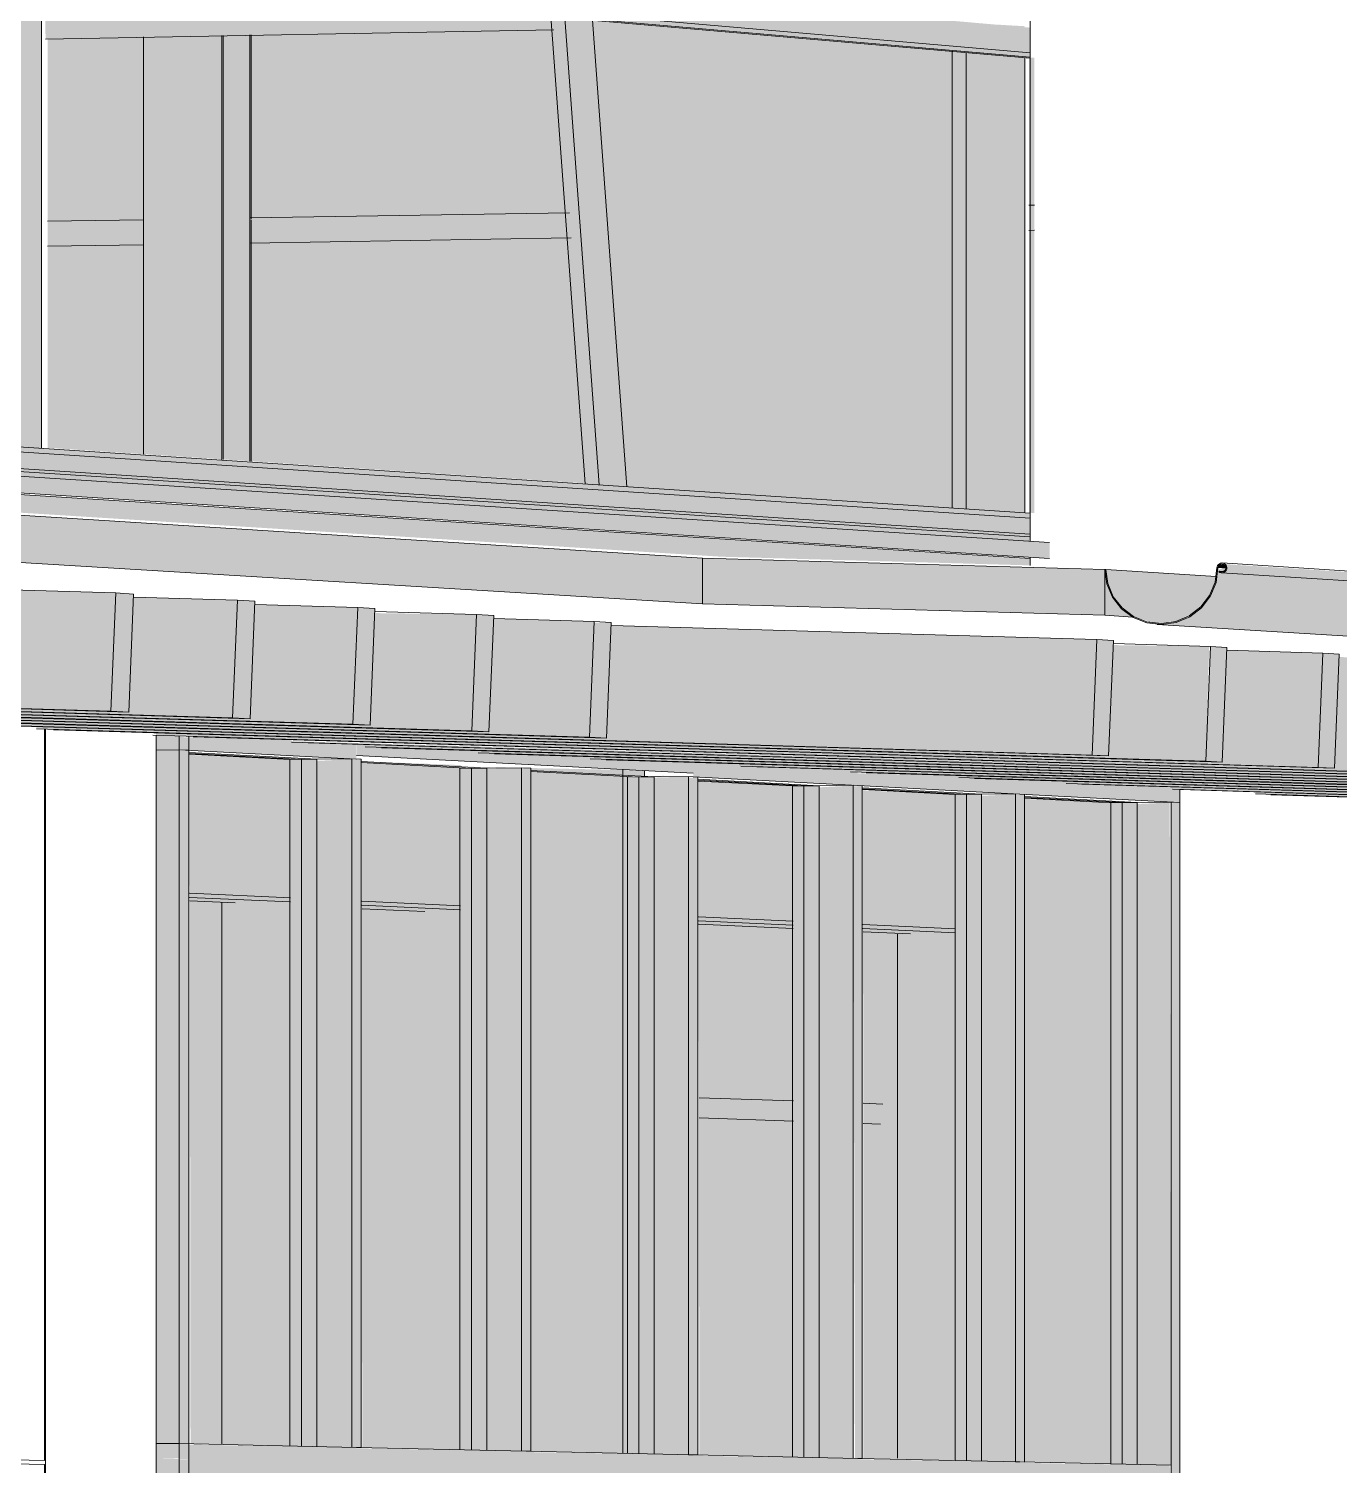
# Model space of a CAD drawing. Header units: inches. Extents: x 30764 to 92544, y -36095 to 66.
# Drawn here: x 92529.32927 to 92529.3556, y 66.00953 to 66.0384 of the extents above; entities that cross this region are included whole.
import ezdxf

# ---------------------------------------------------------------- set-up
doc = ezdxf.new("R2010")
doc.units = ezdxf.units.IN
doc.header["$MEASUREMENT"] = 0
for name, color, linetype, lineweight in [('A-CLNG', 13, 'Continuous', 13), ('A-GLAZ-CURT', 52, 'Continuous', 9), ('A-GLAZ-CWMG', 51, 'Continuous', 9), ('A-ROOF', 132, 'Continuous', 13), ('A-ROOF-OTLN', 132, 'Continuous', 9), ('A-WALL-PATT', 111, 'Continuous', 13), ('I-WALL', 2, 'Continuous', 13), ('L-SITE-WALL', 31, 'Continuous', 13), ('M-HVAC-DUCT', 70, 'Continuous', 9), ('S-BEAM', 12, 'Continuous', 9), ('S-COLS', 52, 'Continuous', 9)]:
    doc.layers.add(name, color=color, linetype=linetype, lineweight=lineweight)

# ---------------------------------------------------------------- blocks, each defined once
blk = doc.blocks.new('FP_63-Looking North East Copy 1')
at = {"layer": 'A-WALL-PATT', "lineweight": 9}
for p, q in [((31214.16874, 66.009624), (31214.16874, 66.024321)), ((31214.168765, 65.994523), (31214.168765, 66.02432)), ((31214.16874, 66.009624), (31214.164013, 66.009724)), ((31214.16874, 66.009546), (31214.164013, 66.009645)), ((31214.16874, 65.979422), (31214.16874, 66.009546))]:
    blk.add_line(p, q, dxfattribs=at)

msp = doc.modelspace()

# ---------------------------------------------------------------- hatches: boundary and pattern name
at = {"layer": 'A-CLNG', "lineweight": 5}
h = msp.add_hatch(color=256, dxfattribs=at)
h.paths.add_polyline_path([(92529.473942, 66.016489), (92529.473942, 66.016613), (92529.465109, 66.017084), (92529.465109, 66.016957), (92529.473874, 66.016493)], flags=0)
h.paths.add_polyline_path([(92529.457633, 66.017352), (92529.457633, 66.017506), (92529.456253, 66.017556), (92529.456253, 66.017425), (92529.45732, 66.017369)], flags=0)
h.paths.add_polyline_path([(92529.342623, 66.023437), (92529.342623, 66.023655), (92529.340549, 66.023724), (92529.340549, 66.023769), (92529.3383, 66.023844), (92529.3383, 66.02389), (92529.336028, 66.023965), (92529.336028, 66.024011), (92529.335855, 66.024017), (92529.335855, 66.023795), (92529.34098, 66.023524)], flags=0)
h.paths.add_polyline_path([(92529.189478, 66.035357), (92529.173567, 66.036301), (92529.173567, 66.035772), (92529.187438, 66.03541)], flags=0)
at = {"layer": 'A-GLAZ-CURT', "lineweight": 5, "transparency": 33554458}
for points in [[(92529.335059, 66.009908), (92529.335059, 66.023718), (92529.33249, 66.023842), (92529.332491, 66.023818), (92529.334515, 66.023697), (92529.334515, 66.00992), (92529.334993, 66.009909)], [(92529.334525, 66.00992), (92529.334504, 66.023713), (92529.332502, 66.023804), (92529.332519, 66.009965), (92529.333255, 66.009948)], [(92529.337945, 66.009845), (92529.33796, 66.023533), (92529.338148, 66.023556), (92529.335963, 66.02366), (92529.335969, 66.009888), (92529.336683, 66.009873)], [(92529.338474, 66.009832), (92529.33847, 66.023538), (92529.337934, 66.023517), (92529.337934, 66.009844)], [(92529.341205, 66.009772), (92529.341205, 66.023394), (92529.339366, 66.02348), (92529.339366, 66.009813), (92529.340982, 66.009777)], [(92529.341301, 66.00977), (92529.341316, 66.023355), (92529.341393, 66.023384), (92529.341205, 66.023382), (92529.341205, 66.009772)], [(92529.341838, 66.009758), (92529.341838, 66.023361), (92529.341301, 66.02334), (92529.341301, 66.00977)], [(92529.345151, 66.009686), (92529.345151, 66.023186), (92529.342715, 66.023303), (92529.342717, 66.02328), (92529.344617, 66.023165), (92529.344617, 66.009697)], [(92529.344639, 66.009698), (92529.344628, 66.023181), (92529.342727, 66.023266), (92529.342744, 66.00974), (92529.342888, 66.009737)], [(92529.348415, 66.009614), (92529.348415, 66.023014), (92529.346022, 66.023128), (92529.346023, 66.023107), (92529.347885, 66.022993), (92529.347885, 66.009626), (92529.348394, 66.009614)], [(92529.347895, 66.009626), (92529.347895, 66.023009), (92529.346034, 66.023092), (92529.34604, 66.009667), (92529.346829, 66.009649)], [(92529.351543, 66.009545), (92529.351543, 66.02285), (92529.349281, 66.022939), (92529.349281, 66.022935), (92529.351016, 66.022823), (92529.351016, 66.009557)], [(92529.351017, 66.009557), (92529.351017, 66.022844), (92529.349287, 66.02292), (92529.349287, 66.009595), (92529.350209, 66.009575)]]:
    msp.add_hatch(color=256, dxfattribs=at).paths.add_polyline_path(points, flags=0)
at = {"layer": 'A-GLAZ-CWMG', "lineweight": 5}
for points in [[(92529.349783, 66.027753), (92529.349783, 66.028074), (92529.173819, 66.039409), (92529.173819, 66.038959), (92529.349245, 66.027787)], [(92529.349391, 66.028187), (92529.349391, 66.028242), (92529.17382, 66.03961), (92529.17382, 66.039532), (92529.343189, 66.028588)], [(92529.331826, 66.009655), (92529.332294, 66.009669), (92529.332294, 66.024185), (92529.331826, 66.024189), (92529.331826, 66.009657)], [(92529.335853, 66.023721), (92529.335853, 66.024016), (92529.33455, 66.024082), (92529.33455, 66.02411), (92529.332294, 66.024163), (92529.332294, 66.023908), (92529.335758, 66.023726)], [(92529.332487, 66.009653), (92529.332487, 66.023898), (92529.332294, 66.023883), (92529.332294, 66.009657)], [(92529.335758, 66.009892), (92529.335758, 66.023719), (92529.335059, 66.023684), (92529.335059, 66.009908), (92529.335469, 66.009898)], [(92529.335948, 66.009888), (92529.335948, 66.023716), (92529.335758, 66.0237), (92529.335758, 66.009892)], [(92529.339169, 66.009817), (92529.339169, 66.023546), (92529.338474, 66.023526), (92529.338474, 66.009832), (92529.338661, 66.009828)], [(92529.339356, 66.009813), (92529.339356, 66.023536), (92529.339169, 66.02352), (92529.339169, 66.009817)], [(92529.345928, 66.023189), (92529.345928, 66.023456), (92529.345928, 66.023459), (92529.345928, 66.023504), (92529.34358, 66.023581), (92529.34358, 66.023626), (92529.34262, 66.023655), (92529.34262, 66.023364), (92529.345838, 66.023194)], [(92529.342528, 66.009743), (92529.342528, 66.023368), (92529.341838, 66.023349), (92529.341838, 66.009758), (92529.342021, 66.009754)], [(92529.342712, 66.009739), (92529.342712, 66.023359), (92529.342528, 66.023343), (92529.342528, 66.009743)], [(92529.345838, 66.00967), (92529.345838, 66.023188), (92529.345151, 66.023153), (92529.345151, 66.009686), (92529.34537, 66.009681)], [(92529.346019, 66.009666), (92529.346019, 66.023184), (92529.345838, 66.023169), (92529.34587, 66.00967)], [(92529.349187, 66.023017), (92529.349187, 66.023304), (92529.34796, 66.023348), (92529.34796, 66.023391), (92529.345928, 66.023434), (92529.345928, 66.023189), (92529.349098, 66.023022)], [(92529.352398, 66.022848), (92529.352398, 66.023111), (92529.352398, 66.023114), (92529.352398, 66.023157), (92529.350118, 66.023232), (92529.350118, 66.023276), (92529.349187, 66.023296), (92529.349187, 66.023017), (92529.352222, 66.022857)], [(92529.349098, 66.009599), (92529.349098, 66.023016), (92529.348415, 66.022982), (92529.348415, 66.009614), (92529.348758, 66.009606)], [(92529.349277, 66.009595), (92529.349277, 66.023012), (92529.349098, 66.022996), (92529.349098, 66.009599)], [(92529.352222, 66.00953), (92529.352197, 66.022848), (92529.351543, 66.022817), (92529.351543, 66.009545), (92529.352196, 66.009531)], [(92529.352398, 66.009228), (92529.352398, 66.022848), (92529.352222, 66.022832), (92529.352222, 66.009232)], [(92529.335853, 66.009272), (92529.335853, 66.00989), (92529.332487, 66.009945), (92529.332487, 66.009341), (92529.335758, 66.009274)], [(92529.332294, 65.979441), (92529.332294, 66.009657), (92529.331826, 66.009655), (92529.331826, 65.979445), (92529.332255, 65.979441)], [(92529.332294, 65.979441), (92529.332487, 65.979451), (92529.332487, 66.009653), (92529.332294, 66.009651), (92529.332294, 65.979443)], [(92529.339262, 66.009202), (92529.339262, 66.009815), (92529.335853, 66.009871), (92529.335853, 66.009272), (92529.339169, 66.009204)], [(92529.34262, 66.009132), (92529.34262, 66.009741), (92529.339262, 66.009796), (92529.339262, 66.009202), (92529.342528, 66.009134)], [(92529.345928, 66.009064), (92529.345928, 66.009668), (92529.34262, 66.009723), (92529.34262, 66.009132), (92529.345838, 66.009066)], [(92529.349187, 66.008997), (92529.349187, 66.009597), (92529.345928, 66.00965), (92529.345928, 66.009064), (92529.349098, 66.008999)], [(92529.352222, 66.008934), (92529.352196, 66.009531), (92529.349187, 66.009579), (92529.349187, 66.008997), (92529.351967, 66.00894)]]:
    msp.add_hatch(color=256, dxfattribs=at).paths.add_polyline_path(points, flags=0)
at = {"layer": 'A-ROOF', "lineweight": 5}
for points in [[(92529.342807, 66.026841), (92529.342807, 66.02776), (92529.193532, 66.037119), (92529.193532, 66.03589), (92529.340917, 66.026955)], [(92529.350892, 66.02661), (92529.350892, 66.027532), (92529.342807, 66.02776), (92529.342807, 66.026841), (92529.349676, 66.026644)], [(92529.351452, 66.026575), (92529.351214, 66.026757), (92529.35104, 66.026983), (92529.35095, 66.027248), (92529.353049, 66.027116), (92529.353131, 66.02739), (92529.350892, 66.027532), (92529.350892, 66.02661), (92529.35138, 66.02658)]]:
    msp.add_hatch(color=256, dxfattribs=at).paths.add_polyline_path(points, flags=0)
at = {"layer": 'A-ROOF-OTLN', "lineweight": 5}
for points in [[(92529.378532, 66.024809), (92529.378841, 66.02486), (92529.379109, 66.024984), (92529.379297, 66.025127), (92529.379515, 66.025454), (92529.379589, 66.025691), (92529.379577, 66.0258), (92529.353323, 66.027501), (92529.353329, 66.027551), (92529.353163, 66.027532), (92529.353118, 66.027248), (92529.353014, 66.026998), (92529.352833, 66.026763), (92529.352597, 66.026582), (92529.352205, 66.026449), (92529.352028, 66.026424), (92529.378257, 66.024826)], [(92529.353344, 66.02755), (92529.353318, 66.027631), (92529.353267, 66.027639), (92529.353188, 66.027616), (92529.353169, 66.027562), (92529.353344, 66.02755)], [(92529.3797, 66.025785), (92529.379762, 66.025819), (92529.379784, 66.025885), (92529.379753, 66.025946), (92529.379667, 66.02597), (92529.353312, 66.027637), (92529.353344, 66.027562), (92529.353312, 66.027492), (92529.353329, 66.027468), (92529.379675, 66.025786)]]:
    msp.add_hatch(color=256, dxfattribs=at).paths.add_polyline_path(points, flags=0)
h = msp.add_hatch(color=256, dxfattribs=at)
h.paths.add_polyline_path([(92529.352028, 66.026444), (92529.352419, 66.026527), (92529.352682, 66.026668), (92529.352896, 66.026869), (92529.353049, 66.027116), (92529.35095, 66.027248), (92529.351061, 66.026983), (92529.351239, 66.026757), (92529.351503, 66.026572), (92529.351842, 66.026466), (92529.351913, 66.026458)], flags=0)
h.paths.add_polyline_path([(92529.353131, 66.02739), (92529.353116, 66.027393), (92529.353116, 66.027391)], flags=0)
at = {"layer": 'A-ROOF-OTLN'}
msp.add_hatch(color=256, dxfattribs=at).paths.add_polyline_path([(92529.352028, 66.026424), (92529.352437, 66.026514), (92529.352697, 66.026659), (92529.352903, 66.026854), (92529.353055, 66.027096), (92529.353144, 66.02739), (92529.353096, 66.027248), (92529.352989, 66.026998), (92529.3528, 66.026763), (92529.352546, 66.026582), (92529.352208, 66.02647), (92529.351913, 66.026458), (92529.351731, 66.026482), (92529.35146, 66.026593), (92529.351225, 66.026776), (92529.351044, 66.027025), (92529.351091, 66.026913), (92529.351286, 66.026697), (92529.35147, 66.026563), (92529.351811, 66.02645)], flags=0)
at = {"layer": 'I-WALL', "lineweight": 5}
for points in [[(92529.341205, 66.023394), (92529.341205, 66.023502), (92529.33792, 66.023571), (92529.337918, 66.023569), (92529.33896, 66.023544), (92529.339366, 66.023522), (92529.339366, 66.023492), (92529.340982, 66.023406)], [(92529.341643, 66.023371), (92529.341643, 66.023479), (92529.341205, 66.023502), (92529.341205, 66.023394), (92529.341301, 66.023389)]]:
    msp.add_hatch(color=256, dxfattribs=at).paths.add_polyline_path(points, flags=0)
at = {"layer": 'L-SITE-WALL'}
h = msp.add_hatch(color=256, dxfattribs=at)
h.paths.add_polyline_path([(92529.349478, 66.028665), (92529.349478, 66.037812), (92529.349365, 66.037822), (92529.349365, 66.028672)], flags=0)
h.paths.add_polyline_path([(92529.340535, 66.029256), (92529.339863, 66.038381), (92529.333175, 66.038259), (92529.333175, 66.029742), (92529.339815, 66.029303)], flags=0)
h.paths.add_polyline_path([(92529.331573, 66.029847), (92529.331573, 66.03823), (92529.329647, 66.038195), (92529.329647, 66.029975)], flags=0)
h.paths.add_polyline_path([(92529.320435, 66.030583), (92529.319893, 66.038018), (92529.318948, 66.038), (92529.315305, 66.030922), (92529.319721, 66.03063)], flags=0)
h.paths.add_polyline_path([(92529.314844, 66.030952), (92529.318466, 66.037992), (92529.308052, 66.037802), (92529.308052, 66.0314), (92529.310723, 66.031224)], flags=0)
h.paths.add_polyline_path([(92529.298424, 66.032036), (92529.298021, 66.03762), (92529.297096, 66.037603), (92529.293387, 66.032369), (92529.297721, 66.032083)], flags=0)
h.paths.add_polyline_path([(92529.293306, 66.032374), (92529.29701, 66.037601), (92529.286442, 66.037409), (92529.286442, 66.035793), (92529.290763, 66.032542), (92529.293191, 66.032382)], flags=0)
h.paths.add_polyline_path([(92529.290663, 66.032549), (92529.286442, 66.035724), (92529.286442, 66.032827), (92529.288808, 66.032671)], flags=0)
h.paths.add_polyline_path([(92529.284907, 66.032929), (92529.284907, 66.03688), (92529.284301, 66.037335), (92529.284301, 66.032969), (92529.284424, 66.032961)], flags=0)
h.paths.add_polyline_path([(92529.274217, 66.033635), (92529.273964, 66.037182), (92529.264799, 66.036999), (92529.263468, 66.034345), (92529.273531, 66.03368)], flags=0)
h.paths.add_polyline_path([(92529.262964, 66.034378), (92529.264281, 66.037006), (92529.258052, 66.036893), (92529.258052, 66.034702), (92529.262508, 66.034408)], flags=0)
h.paths.add_polyline_path([(92529.247468, 66.035401), (92529.247376, 66.036698), (92529.240196, 66.036551), (92529.239754, 66.03591), (92529.246805, 66.035445)], flags=0)
h.paths.add_polyline_path([(92529.239666, 66.035916), (92529.240114, 66.036566), (92529.236398, 66.036499), (92529.236919, 66.036098), (92529.239096, 66.035954)], flags=0)
h.paths.add_polyline_path([(92529.23681, 66.036105), (92529.236301, 66.036497), (92529.232046, 66.036419), (92529.236317, 66.036137)], flags=0)
h.paths.add_polyline_path([(92529.284907, 66.036948), (92529.284907, 66.037381), (92529.284345, 66.037371), (92529.284424, 66.037311)], flags=0)
h.paths.add_polyline_path([(92529.174108, 66.040747), (92529.184455, 66.040964), (92529.184024, 66.047276), (92529.174108, 66.048134), (92529.174108, 66.04095)], flags=0)
h.paths.add_polyline_path([(92529.1963, 66.041212), (92529.197528, 66.041238), (92529.197528, 66.046099), (92529.1963, 66.046196), (92529.1963, 66.044337)], flags=0)
h.paths.add_polyline_path([(92529.211944, 66.04497), (92529.211834, 66.044929), (92529.211879, 66.044963), (92529.211912, 66.044967)], flags=0)
h.paths.add_polyline_path([(92529.198941, 66.041268), (92529.213456, 66.041572), (92529.212248, 66.043947), (92529.212162, 66.043944), (92529.212087, 66.043947), (92529.212014, 66.043944), (92529.211947, 66.04403), (92529.21185, 66.044367), (92529.211813, 66.04477), (92529.211912, 66.044944), (92529.211926, 66.044927), (92529.212015, 66.044911), (92529.21205, 66.044926), (92529.212325, 66.044576), (92529.212351, 66.04448), (92529.212389, 66.044323), (92529.215225, 66.044003), (92529.215199, 66.044105), (92529.215119, 66.044128), (92529.215152, 66.04476), (92529.215011, 66.04474), (92529.214937, 66.04474), (92529.214937, 66.044779), (92529.210267, 66.045189), (92529.206835, 66.045091), (92529.206817, 66.045091), (92529.206767, 66.045109), (92529.205918, 66.045106), (92529.205854, 66.045204), (92529.205817, 66.045369), (92529.205806, 66.045582), (92529.199267, 66.046157), (92529.198941, 66.046142), (92529.198941, 66.043354)], flags=0)
h.paths.add_polyline_path([(92529.213514, 66.041573), (92529.216306, 66.041632), (92529.215851, 66.043184), (92529.216038, 66.043265), (92529.215543, 66.043249), (92529.215543, 66.043178), (92529.215455, 66.043183), (92529.215432, 66.042929), (92529.215277, 66.042928), (92529.215276, 66.043182), (92529.215189, 66.043183), (92529.215189, 66.043265), (92529.215019, 66.043273), (92529.215019, 66.043591), (92529.215276, 66.043596), (92529.215276, 66.043922), (92529.212363, 66.044255), (92529.212321, 66.044043), (92529.212313, 66.043987), (92529.212628, 66.043354)], flags=0)
h.paths.add_polyline_path([(92529.217022, 66.041647), (92529.217455, 66.041656), (92529.217342, 66.043293), (92529.216551, 66.043249)], flags=0)
h.paths.add_polyline_path([(92529.228889, 66.041895), (92529.229287, 66.041904), (92529.228889, 66.04221)], flags=0)
h.paths.add_polyline_path([(92529.229383, 66.041906), (92529.230207, 66.041923), (92529.230539, 66.043581), (92529.228889, 66.043545), (92529.228889, 66.042286)], flags=0)
h.paths.add_polyline_path([(92529.230598, 66.041931), (92529.231799, 66.041956), (92529.232271, 66.04346), (92529.230922, 66.043552), (92529.230677, 66.042329)], flags=0)
h.paths.add_polyline_path([(92529.232521, 66.041972), (92529.244005, 66.042212), (92529.244191, 66.042481), (92529.243757, 66.042463), (92529.23961, 66.042815), (92529.2335, 66.043319), (92529.233337, 66.043353), (92529.233323, 66.043367), (92529.232969, 66.043398), (92529.232708, 66.042567)], flags=0)
h.paths.add_polyline_path([(92529.2441, 66.042214), (92529.246984, 66.042275), (92529.246978, 66.042354), (92529.244974, 66.042515), (92529.244271, 66.042463)], flags=0)
h.paths.add_polyline_path([(92529.215456, 66.0436), (92529.217317, 66.043641), (92529.217314, 66.043685), (92529.215456, 66.043901), (92529.215456, 66.043684)], flags=0)
h.paths.add_polyline_path([(92529.21731, 66.043749), (92529.217246, 66.044575), (92529.215578, 66.044722), (92529.215576, 66.044133), (92529.215531, 66.044195), (92529.215506, 66.044295), (92529.215492, 66.044095), (92529.215461, 66.044074), (92529.215394, 66.044041), (92529.215378, 66.043987), (92529.215408, 66.043971), (92529.217125, 66.043771)], flags=0)
h.paths.add_polyline_path([(92529.215552, 66.04405), (92529.215559, 66.044131), (92529.215576, 66.04411)], flags=0)
h.paths.add_polyline_path([(92529.355263, 66.044108), (92529.355263, 66.044701), (92529.349365, 66.044448), (92529.349365, 66.044421), (92529.352624, 66.044463), (92529.353438, 66.044417), (92529.354556, 66.044257), (92529.355005, 66.044162)], flags=0)
h.paths.add_polyline_path([(92529.215386, 66.044173), (92529.215413, 66.04419), (92529.215386, 66.044175)], flags=0)
h.paths.add_polyline_path([(92529.21524, 66.044282), (92529.21524, 66.044345), (92529.21524, 66.044284)], flags=0)
h.paths.add_polyline_path([(92529.215271, 66.044285), (92529.215278, 66.044314), (92529.215271, 66.044288)], flags=0)
h.paths.add_polyline_path([(92529.215316, 66.044286), (92529.215413, 66.044314), (92529.215385, 66.044739), (92529.215316, 66.044745), (92529.215316, 66.044288)], flags=0)
h.paths.add_polyline_path([(92529.212013, 66.044358), (92529.21202, 66.044378), (92529.21201, 66.044363)], flags=0)
h.paths.add_polyline_path([(92529.212215, 66.044429), (92529.21223, 66.044454), (92529.212215, 66.044431)], flags=0)
h.paths.add_polyline_path([(92529.212115, 66.044677), (92529.212112, 66.0447), (92529.212109, 66.0447)], flags=0)
at = {"layer": 'L-SITE-WALL', "lineweight": 5}
h = msp.add_hatch(color=256, dxfattribs=at)
h.paths.add_polyline_path([(92529.229803, 66.008628), (92529.229803, 66.01052), (92529.215203, 66.010796), (92529.215203, 66.008855), (92529.227173, 66.008669)], flags=0)
h.paths.add_polyline_path([(92529.212196, 66.008902), (92529.212196, 66.010853), (92529.187235, 66.011325), (92529.187235, 66.009289), (92529.209627, 66.008942)], flags=0)
h.paths.add_polyline_path([(92529.229803, 66.011741), (92529.229803, 66.014088), (92529.215203, 66.014456), (92529.215203, 66.012049), (92529.227173, 66.011797)], flags=0)
h.paths.add_polyline_path([(92529.212196, 66.012113), (92529.212196, 66.014531), (92529.187235, 66.015159), (92529.187235, 66.01264), (92529.209627, 66.012167)], flags=0)
h.paths.add_polyline_path([(92529.349391, 66.027613), (92529.349391, 66.027742), (92529.17382, 66.038908), (92529.17382, 66.037672), (92529.19385, 66.037167), (92529.343189, 66.027787)], flags=0)
at = {"layer": 'M-HVAC-DUCT', "lineweight": 5}
h = msp.add_hatch(color=256, dxfattribs=at)
h.paths.add_polyline_path([(92529.232016, 66.036416), (92529.236233, 66.036522), (92529.232636, 66.039294), (92529.231644, 66.039274), (92529.230774, 66.036498), (92529.231794, 66.03643)], flags=0)
h.paths.add_polyline_path([(92529.236368, 66.036495), (92529.240103, 66.036592), (92529.242092, 66.039479), (92529.232733, 66.039295), (92529.23633, 66.036524)], flags=0)
h.paths.add_polyline_path([(92529.230072, 66.036544), (92529.230914, 66.03926), (92529.230029, 66.039242), (92529.229498, 66.036582), (92529.230019, 66.036547)], flags=0)
h.paths.add_polyline_path([(92529.240177, 66.036564), (92529.247343, 66.036722), (92529.24714, 66.039578), (92529.242186, 66.039481), (92529.240197, 66.036593)], flags=0)
h.paths.add_polyline_path([(92529.229112, 66.036607), (92529.229638, 66.039235), (92529.228859, 66.039219), (92529.22886, 66.036624)], flags=0)
h.paths.add_polyline_path([(92529.258019, 66.036889), (92529.264259, 66.037025), (92529.26572, 66.039943), (92529.258017, 66.039792), (92529.258019, 66.036913)], flags=0)
h.paths.add_polyline_path([(92529.264773, 66.037012), (92529.273928, 66.037198), (92529.27372, 66.0401), (92529.266247, 66.039953), (92529.264785, 66.037034)], flags=0)
h.paths.add_polyline_path([(92529.284309, 66.037367), (92529.296982, 66.037612), (92529.29789, 66.038894), (92529.297769, 66.040571), (92529.284263, 66.040306), (92529.284286, 66.037384)], flags=0)
h.paths.add_polyline_path([(92529.217526, 66.037372), (92529.217052, 66.038988), (92529.214792, 66.038943), (92529.215508, 66.037506), (92529.216344, 66.03745)], flags=0)
h.paths.add_polyline_path([(92529.215448, 66.03751), (92529.214734, 66.038942), (92529.198558, 66.038625), (92529.214774, 66.037554)], flags=0)
h.paths.add_polyline_path([(92529.297058, 66.037599), (92529.297983, 66.03763), (92529.297898, 66.038785), (92529.297068, 66.037613)], flags=0)
h.paths.add_polyline_path([(92529.308013, 66.037798), (92529.31843, 66.037996), (92529.319666, 66.040401), (92529.314041, 66.040891), (92529.308315, 66.040778), (92529.308012, 66.038286), (92529.308013, 66.037809)], flags=0)
h.paths.add_polyline_path([(92529.318908, 66.037996), (92529.319851, 66.038022), (92529.319734, 66.039606), (92529.318912, 66.038005)], flags=0)
h.paths.add_polyline_path([(92529.329605, 66.038191), (92529.33982, 66.03838), (92529.339771, 66.03865), (92529.329603, 66.039533), (92529.329605, 66.038197)], flags=0)
h.paths.add_polyline_path([(92529.351552, 66.039089), (92529.351451, 66.039336), (92529.351344, 66.039708), (92529.351192, 66.040607), (92529.351139, 66.041619), (92529.349319, 66.041579), (92529.349319, 66.039291), (92529.351451, 66.039098)], flags=0)
at = {"layer": 'S-BEAM', "lineweight": 5}
for points in [[(92529.349395, 66.03791), (92529.349395, 66.038418), (92529.173823, 66.053883), (92529.173823, 66.05317), (92529.345695, 66.038232)], [(92529.349391, 66.028563), (92529.349391, 66.028659), (92529.17382, 66.040194), (92529.17382, 66.04006), (92529.349252, 66.028572)], [(92529.330921, 66.024683), (92529.33102, 66.027058), (92529.328916, 66.027119), (92529.32882, 66.024798), (92529.312334, 66.025289), (92529.312334, 66.025237), (92529.328919, 66.024743)], [(92529.333363, 66.024551), (92529.333462, 66.026913), (92529.331381, 66.026973), (92529.331284, 66.024664), (92529.314853, 66.025154), (92529.314853, 66.025103), (92529.33214, 66.024587)], [(92529.331277, 66.024664), (92529.331376, 66.027037), (92529.33102, 66.027058), (92529.330921, 66.024683), (92529.331021, 66.024678)], [(92529.335779, 66.024419), (92529.335878, 66.026769), (92529.333818, 66.026828), (92529.333722, 66.024532), (92529.317346, 66.02502), (92529.317346, 66.02497), (92529.333821, 66.024478)], [(92529.338169, 66.02429), (92529.338267, 66.026627), (92529.336229, 66.026654), (92529.336135, 66.024401), (92529.319812, 66.024888), (92529.319812, 66.024838), (92529.336532, 66.024339)], [(92529.333715, 66.024531), (92529.333814, 66.026892), (92529.333462, 66.026913), (92529.333363, 66.024551), (92529.333462, 66.024545)], [(92529.336128, 66.0244), (92529.336226, 66.026748), (92529.335878, 66.026769), (92529.335779, 66.024419), (92529.335878, 66.024414)], [(92529.340534, 66.024161), (92529.340632, 66.026486), (92529.338616, 66.026544), (92529.338521, 66.024271), (92529.322253, 66.024757), (92529.322253, 66.024708), (92529.338619, 66.024219)], [(92529.350635, 66.023802), (92529.350733, 66.026123), (92529.340977, 66.026404), (92529.340882, 66.024143), (92529.324668, 66.024628), (92529.324668, 66.024579), (92529.349677, 66.023831)], [(92529.338514, 66.024271), (92529.338612, 66.026606), (92529.338267, 66.026627), (92529.338169, 66.02429), (92529.338268, 66.024284)], [(92529.340875, 66.024143), (92529.340973, 66.026466), (92529.340631, 66.026463), (92529.340534, 66.024161), (92529.340632, 66.024156)], [(92529.350968, 66.023784), (92529.351066, 66.026103), (92529.350733, 66.026123), (92529.350635, 66.023802), (92529.350733, 66.023797)], [(92529.352919, 66.023677), (92529.35299, 66.025987), (92529.351069, 66.026011), (92529.350975, 66.023784), (92529.327058, 66.0245), (92529.327058, 66.024452), (92529.351883, 66.023708)], [(92529.355178, 66.023553), (92529.355275, 66.02585), (92529.35335, 66.025906), (92529.353255, 66.023659), (92529.329424, 66.024373), (92529.329424, 66.024326), (92529.35407, 66.023587)], [(92529.353248, 66.023659), (92529.353345, 66.025966), (92529.353016, 66.025977), (92529.352919, 66.023677), (92529.353016, 66.023672)], [(92529.355504, 66.023535), (92529.355601, 66.025831), (92529.355274, 66.025829), (92529.355178, 66.023553), (92529.355275, 66.023548)], [(92529.357414, 66.023431), (92529.357511, 66.025716), (92529.355605, 66.025771), (92529.355511, 66.023536), (92529.331825, 66.024246), (92529.331825, 66.024199), (92529.355608, 66.023485)], [(92529.359627, 66.02331), (92529.359723, 66.025583), (92529.357838, 66.025638), (92529.357743, 66.023414), (92529.33455, 66.024082), (92529.33455, 66.024063), (92529.358463, 66.023345)], [(92529.361817, 66.02319), (92529.361913, 66.025451), (92529.360047, 66.025506), (92529.359953, 66.023293), (92529.336028, 66.024011), (92529.336028, 66.023965), (92529.361135, 66.02321)], [(92529.363985, 66.023071), (92529.36408, 66.025321), (92529.362232, 66.025345), (92529.36214, 66.023173), (92529.3383, 66.02389), (92529.3383, 66.023844), (92529.362855, 66.023105)], [(92529.366131, 66.022954), (92529.366226, 66.025192), (92529.364397, 66.025245), (92529.364304, 66.023055), (92529.340549, 66.023769), (92529.340549, 66.023724), (92529.3644, 66.023006)], [(92529.368255, 66.022838), (92529.368349, 66.025065), (92529.366539, 66.025117), (92529.366447, 66.022937), (92529.34358, 66.023626), (92529.34358, 66.023581), (92529.367248, 66.022868)], [(92529.370357, 66.022723), (92529.370451, 66.024939), (92529.368658, 66.024959), (92529.368568, 66.022821), (92529.345928, 66.023504), (92529.345928, 66.023459), (92529.368662, 66.022774)], [(92529.372439, 66.022609), (92529.372532, 66.024813), (92529.370758, 66.024847), (92529.370667, 66.022706), (92529.34796, 66.023391), (92529.34796, 66.023348), (92529.37164, 66.022633)], [(92529.374499, 66.022496), (92529.374593, 66.02469), (92529.372837, 66.024741), (92529.372745, 66.022593), (92529.350118, 66.023276), (92529.350118, 66.023232), (92529.373604, 66.022523)], [(92529.376539, 66.022384), (92529.376633, 66.024567), (92529.374894, 66.024618), (92529.374803, 66.02248), (92529.352398, 66.023157), (92529.352398, 66.023114), (92529.376033, 66.0224)], [(92529.3712, 66.022496), (92529.371202, 66.022539), (92529.35392, 66.023057), (92529.35392, 66.023019), (92529.371185, 66.022497)]]:
    msp.add_hatch(color=256, dxfattribs=at).paths.add_polyline_path(points, flags=0)
h = msp.add_hatch(color=256, dxfattribs=at)
h.paths.add_polyline_path([(92529.349395, 66.037824), (92529.349395, 66.03791), (92529.349282, 66.03792), (92529.349282, 66.037834)], flags=0)
h.paths.add_polyline_path([(92529.348103, 66.037936), (92529.348103, 66.038023), (92529.329523, 66.039638), (92529.329522, 66.039548), (92529.347614, 66.037979)], flags=0)
h.paths.add_polyline_path([(92529.328234, 66.039659), (92529.328235, 66.03975), (92529.307888, 66.041518), (92529.307888, 66.041424), (92529.328127, 66.039669)], flags=0)
h.paths.add_polyline_path([(92529.306475, 66.041546), (92529.306475, 66.041641), (92529.2841, 66.043586), (92529.284099, 66.043487), (92529.306173, 66.041572)], flags=0)
h.paths.add_polyline_path([(92529.282542, 66.043622), (92529.282542, 66.043721), (92529.257817, 66.04587), (92529.257817, 66.045766), (92529.279834, 66.043857)], flags=0)
h.paths.add_polyline_path([(92529.256092, 66.045915), (92529.256092, 66.04602), (92529.228628, 66.048407), (92529.228628, 66.048297), (92529.253502, 66.04614)], flags=0)
h.paths.add_polyline_path([(92529.226706, 66.048464), (92529.226706, 66.048574), (92529.196021, 66.051241), (92529.19602, 66.051125), (92529.22279, 66.048803)], flags=0)
h.paths.add_polyline_path([(92529.193867, 66.051311), (92529.193867, 66.051428), (92529.173823, 66.05317), (92529.173823, 66.053049), (92529.192088, 66.051466)], flags=0)
h = msp.add_hatch(color=256, dxfattribs=at)
h.paths.add_polyline_path([(92529.349395, 66.037804), (92529.349395, 66.037824), (92529.349282, 66.037814)], flags=0)
h.paths.add_polyline_path([(92529.348103, 66.037916), (92529.348103, 66.037936), (92529.345695, 66.038125)], flags=0)
h.paths.add_polyline_path([(92529.328234, 66.039638), (92529.328234, 66.039659), (92529.328127, 66.039648)], flags=0)
h.paths.add_polyline_path([(92529.306475, 66.041524), (92529.306475, 66.041546), (92529.306173, 66.041551)], flags=0)
h.paths.add_polyline_path([(92529.282542, 66.043599), (92529.282542, 66.043622), (92529.279834, 66.043833)], flags=0)
h.paths.add_polyline_path([(92529.256092, 66.045891), (92529.256092, 66.045915), (92529.253502, 66.046116)], flags=0)
h.paths.add_polyline_path([(92529.226706, 66.048438), (92529.226706, 66.048464), (92529.22279, 66.048777)], flags=0)
h.paths.add_polyline_path([(92529.193867, 66.051284), (92529.193867, 66.051311), (92529.192088, 66.051438)], flags=0)
h = msp.add_hatch(color=256, dxfattribs=at)
h.paths.add_polyline_path([(92529.349391, 66.028099), (92529.349391, 66.028186), (92529.17382, 66.039531), (92529.17382, 66.03941), (92529.343189, 66.028499)], flags=0)
h.paths.add_polyline_path([(92529.349391, 66.028242), (92529.349391, 66.028563), (92529.17382, 66.04006), (92529.17382, 66.03961), (92529.343189, 66.028644)], flags=0)
h = msp.add_hatch(color=256, dxfattribs=at)
h.paths.add_polyline_path([(92529.473389, 66.016434), (92529.473389, 66.016458), (92529.473389, 66.016436)], flags=0)
h.paths.add_polyline_path([(92529.471728, 66.016524), (92529.471728, 66.016545), (92529.471655, 66.016528)], flags=0)
h.paths.add_polyline_path([(92529.470049, 66.016612), (92529.469927, 66.016641), (92529.469975, 66.016616)], flags=0)
h.paths.add_polyline_path([(92529.468352, 66.016701), (92529.468351, 66.016724), (92529.468277, 66.016705)], flags=0)
h.paths.add_polyline_path([(92529.466636, 66.016792), (92529.466548, 66.016819), (92529.466561, 66.016796)], flags=0)
h.paths.add_polyline_path([(92529.34185, 66.023362), (92529.342035, 66.023385), (92529.341654, 66.023374), (92529.341654, 66.023372), (92529.341797, 66.023364)], flags=0)
h.paths.add_polyline_path([(92529.337918, 66.023569), (92529.337961, 66.0236), (92529.335963, 66.023674), (92529.335963, 66.023672), (92529.336795, 66.023628)], flags=0)
at = {"layer": 'S-COLS', "lineweight": 5}
h = msp.add_hatch(color=256, dxfattribs=at)
h.paths.add_polyline_path([(92529.329523, 66.029965), (92529.329523, 66.039638), (92529.328235, 66.03975), (92529.328235, 66.030049), (92529.328547, 66.030029)], flags=0)
h.paths.add_polyline_path([(92529.329523, 66.040169), (92529.329523, 66.040188), (92529.32886, 66.040227)], flags=0)
h.paths.add_polyline_path([(92529.329523, 66.041067), (92529.329523, 66.050689), (92529.328235, 66.050833), (92529.328235, 66.041183), (92529.328547, 66.041154)], flags=0)
h.paths.add_polyline_path([(92529.329523, 66.051221), (92529.329523, 66.05124), (92529.32886, 66.051295)], flags=0)
h.paths.add_polyline_path([(92529.329523, 66.052168), (92529.329523, 66.058278), (92529.328235, 66.058442), (92529.328235, 66.052316), (92529.328577, 66.052276)], flags=0)
h = msp.add_hatch(color=256, dxfattribs=at)
h.paths.add_polyline_path([(92529.347827, 66.028762), (92529.347827, 66.037941), (92529.340595, 66.038571), (92529.341129, 66.031317), (92529.34132, 66.031317), (92529.34132, 66.029192), (92529.343206, 66.029068)], flags=0)
h.paths.add_polyline_path([(92529.347827, 66.039419), (92529.347827, 66.048552), (92529.339854, 66.049423), (92529.339857, 66.048599), (92529.33996, 66.04853), (92529.339862, 66.048521), (92529.340484, 66.040083), (92529.346127, 66.039573)], flags=0)
h.paths.add_polyline_path([(92529.347827, 66.050075), (92529.347827, 66.055939), (92529.347048, 66.056039), (92529.341463, 66.050807), (92529.344535, 66.050453)], flags=0)
h = msp.add_hatch(color=256, dxfattribs=at)
h.paths.add_polyline_path([(92529.348103, 66.028744), (92529.348103, 66.037916), (92529.347826, 66.037941), (92529.347826, 66.028762)], flags=0)
h.paths.add_polyline_path([(92529.348103, 66.039393), (92529.348103, 66.048521), (92529.347826, 66.048552), (92529.347826, 66.039419)], flags=0)
h.paths.add_polyline_path([(92529.348103, 66.050043), (92529.348103, 66.055925), (92529.347826, 66.055939), (92529.347826, 66.050075)], flags=0)
h = msp.add_hatch(color=256, dxfattribs=at)
h.paths.add_polyline_path([(92529.349282, 66.028667), (92529.349282, 66.03792), (92529.348103, 66.038023), (92529.348103, 66.028744), (92529.348375, 66.028726)], flags=0)
h.paths.add_polyline_path([(92529.349282, 66.038428), (92529.349282, 66.038447), (92529.348677, 66.038482)], flags=0)
h.paths.add_polyline_path([(92529.349282, 66.039287), (92529.349282, 66.048493), (92529.348103, 66.048624), (92529.348103, 66.039393), (92529.34923, 66.039292)], flags=0)
h.paths.add_polyline_path([(92529.349282, 66.049001), (92529.349282, 66.04902), (92529.348677, 66.049069)], flags=0)
h.paths.add_polyline_path([(92529.349282, 66.049908), (92529.349282, 66.055753), (92529.348103, 66.055903), (92529.348103, 66.050043), (92529.348375, 66.050012)], flags=0)
h = msp.add_hatch(color=256, dxfattribs=at)
h.paths.add_polyline_path([(92529.340729, 66.029231), (92529.340038, 66.038619), (92529.33976, 66.038643), (92529.340451, 66.029249)], flags=0)
h.paths.add_polyline_path([(92529.339927, 66.040133), (92529.339236, 66.049509), (92529.338957, 66.049541), (92529.339648, 66.040159), (92529.339731, 66.040151)], flags=0)
h = msp.add_hatch(color=256, dxfattribs=at)
h.paths.add_polyline_path([(92529.34132, 66.029192), (92529.341321, 66.031318), (92529.341129, 66.031317), (92529.340595, 66.038571), (92529.34004, 66.038597), (92529.340729, 66.029231), (92529.341286, 66.029194)], flags=0)
h.paths.add_polyline_path([(92529.340484, 66.040083), (92529.339862, 66.048521), (92529.33996, 66.04853), (92529.339857, 66.048599), (92529.339854, 66.048641), (92529.339854, 66.049423), (92529.339794, 66.049448), (92529.339237, 66.049495), (92529.339927, 66.040133)], flags=0)
msp.add_hatch(color=256, dxfattribs=at).paths.add_polyline_path([(92529.333147, 66.029743), (92529.333147, 66.038259), (92529.331571, 66.03823), (92529.331571, 66.029847), (92529.332636, 66.029777)], flags=0)

# ---------------------------------------------------------------- linework, layer by layer
at = {"layer": 'A-CLNG'}
msp.add_line((92529.342623, 66.023437), (92529.335855, 66.023795), dxfattribs=at)
at = {"layer": 'A-GLAZ-CURT'}
for p, q in [((92529.335059, 66.023718), (92529.332489, 66.023853)), ((92529.332491, 66.023833), (92529.334748, 66.023714)), ((92529.335059, 66.023718), (92529.334748, 66.023714)), ((92529.334748, 66.023714), (92529.334748, 66.009914)), ((92529.335059, 66.009908), (92529.335059, 66.023718)), ((92529.338474, 66.023538), (92529.33595, 66.023671)), ((92529.335951, 66.023651), (92529.338165, 66.023534)), ((92529.338474, 66.023538), (92529.338165, 66.023534)), ((92529.338165, 66.023534), (92529.338165, 66.009839)), ((92529.338474, 66.009832), (92529.338474, 66.023538)), ((92529.341838, 66.023361), (92529.339358, 66.023491)), ((92529.339359, 66.023472), (92529.341531, 66.023357)), ((92529.341838, 66.023361), (92529.341531, 66.023357)), ((92529.341531, 66.023357), (92529.341531, 66.009765)), ((92529.341838, 66.009758), (92529.341838, 66.023361)), ((92529.345151, 66.023186), (92529.342715, 66.023315)), ((92529.342716, 66.023295), (92529.344846, 66.023183)), ((92529.345151, 66.023186), (92529.344846, 66.023183)), ((92529.344846, 66.023183), (92529.344846, 66.009692)), ((92529.345151, 66.009686), (92529.345151, 66.023186)), ((92529.348415, 66.023014), (92529.346021, 66.023141)), ((92529.346022, 66.023121), (92529.348112, 66.023011)), ((92529.348415, 66.023014), (92529.348112, 66.023011)), ((92529.348112, 66.023011), (92529.348112, 66.009621)), ((92529.348415, 66.009614), (92529.348415, 66.023014)), ((92529.351543, 66.02285), (92529.349279, 66.022969)), ((92529.34928, 66.02295), (92529.351242, 66.022847)), ((92529.351543, 66.02285), (92529.351242, 66.022847)), ((92529.351242, 66.022847), (92529.351242, 66.009552)), ((92529.351543, 66.009545), (92529.351543, 66.02285))]:
    msp.add_line(p, q, dxfattribs=at)
at = {"layer": 'A-GLAZ-CWMG'}
for p, q in [((92529.173819, 66.039409), (92529.349783, 66.028074)), ((92529.17382, 66.03961), (92529.349388, 66.028242)), ((92529.17382, 66.039532), (92529.349388, 66.028187)), ((92529.173819, 66.038959), (92529.349783, 66.027753)), ((92529.332294, 66.024185), (92529.332294, 66.009657)), ((92529.332294, 66.023908), (92529.332294, 66.024185)), ((92529.332487, 66.024179), (92529.332487, 66.009653)), ((92529.331826, 66.023903), (92529.332294, 66.023908)), ((92529.331826, 66.023903), (92529.332294, 66.023908)), ((92529.335853, 66.023721), (92529.332294, 66.023908)), ((92529.332294, 66.023908), (92529.332487, 66.023898)), ((92529.332294, 66.023908), (92529.332294, 66.009968)), ((92529.332487, 66.023898), (92529.332487, 66.009964)), ((92529.334515, 66.023712), (92529.332491, 66.023818)), ((92529.334515, 66.023712), (92529.335059, 66.023718)), ((92529.334515, 66.00992), (92529.334515, 66.023712)), ((92529.335059, 66.023718), (92529.335758, 66.023726)), ((92529.335758, 66.023726), (92529.335948, 66.023716)), ((92529.335758, 66.023726), (92529.335758, 66.009892)), ((92529.335948, 66.023716), (92529.335948, 66.009888)), ((92529.337934, 66.023532), (92529.338474, 66.023538)), ((92529.337934, 66.009844), (92529.337934, 66.023532)), ((92529.338474, 66.023538), (92529.339169, 66.023546)), ((92529.339169, 66.023546), (92529.339356, 66.023536)), ((92529.339169, 66.023546), (92529.339169, 66.009817)), ((92529.339356, 66.023536), (92529.339356, 66.009813)), ((92529.341301, 66.023355), (92529.341838, 66.023361)), ((92529.341301, 66.00977), (92529.341301, 66.023355)), ((92529.341838, 66.023361), (92529.342528, 66.023368)), ((92529.342528, 66.023368), (92529.342712, 66.023359)), ((92529.342528, 66.023368), (92529.342528, 66.009743)), ((92529.345928, 66.023189), (92529.34262, 66.023364)), ((92529.342712, 66.023359), (92529.342712, 66.009739)), ((92529.344617, 66.02318), (92529.342717, 66.02328)), ((92529.344617, 66.02318), (92529.345151, 66.023186)), ((92529.345151, 66.023186), (92529.345838, 66.023194)), ((92529.345838, 66.023194), (92529.346019, 66.023184)), ((92529.345838, 66.023194), (92529.345838, 66.00967)), ((92529.349187, 66.023017), (92529.345928, 66.023189)), ((92529.346019, 66.023184), (92529.346019, 66.00967)), ((92529.344617, 66.009697), (92529.344617, 66.02318)), ((92529.347885, 66.023009), (92529.346023, 66.023107)), ((92529.347885, 66.023009), (92529.348415, 66.023014)), ((92529.347885, 66.009626), (92529.347885, 66.023009)), ((92529.348415, 66.023014), (92529.349098, 66.023022)), ((92529.349098, 66.023022), (92529.349277, 66.023012)), ((92529.349098, 66.023022), (92529.349098, 66.009599)), ((92529.352398, 66.022848), (92529.349187, 66.023017)), ((92529.349277, 66.023012), (92529.349277, 66.009595)), ((92529.351016, 66.022844), (92529.349281, 66.022935)), ((92529.352398, 66.023114), (92529.352398, 66.022848)), ((92529.351016, 66.022844), (92529.351543, 66.02285)), ((92529.351016, 66.009557), (92529.351016, 66.022844)), ((92529.351543, 66.02285), (92529.352222, 66.022857)), ((92529.352222, 66.022857), (92529.352398, 66.022848)), ((92529.352222, 66.009232), (92529.352222, 66.022857)), ((92529.352398, 66.009228), (92529.352398, 66.022848)), ((92529.332294, 66.009968), (92529.331826, 66.009966)), ((92529.332294, 66.009968), (92529.331826, 66.009966)), ((92529.332294, 66.009345), (92529.332294, 66.009968)), ((92529.335853, 66.00989), (92529.332294, 66.009968)), ((92529.332487, 66.009964), (92529.332294, 66.009968)), ((92529.332294, 66.009657), (92529.332294, 65.979441)), ((92529.332487, 66.009653), (92529.332487, 65.979449)), ((92529.335948, 66.009888), (92529.335758, 66.009892)), ((92529.339262, 66.009815), (92529.335853, 66.00989)), ((92529.339356, 66.009813), (92529.339169, 66.009817)), ((92529.34262, 66.009741), (92529.339262, 66.009815)), ((92529.342712, 66.009739), (92529.342528, 66.009743)), ((92529.345928, 66.009668), (92529.34262, 66.009741)), ((92529.346019, 66.009666), (92529.345838, 66.00967)), ((92529.349187, 66.009597), (92529.345928, 66.009668)), ((92529.349277, 66.009595), (92529.349098, 66.009599)), ((92529.352222, 66.00953), (92529.349187, 66.009597))]:
    msp.add_line(p, q, dxfattribs=at)
at = {"layer": 'A-ROOF'}
for p, q in [((92529.193532, 66.037119), (92529.342807, 66.02776)), ((92529.342807, 66.026841), (92529.193532, 66.03589)), ((92529.342807, 66.02776), (92529.350892, 66.027532)), ((92529.342807, 66.026841), (92529.342807, 66.02776)), ((92529.350892, 66.027532), (92529.350892, 66.02661)), ((92529.350892, 66.02661), (92529.342807, 66.026841)), ((92529.351453, 66.026575), (92529.350892, 66.02661))]:
    msp.add_line(p, q, dxfattribs=at)
at = {"layer": 'A-ROOF-OTLN'}
for p, q in [((92529.350912, 66.027532), (92529.350892, 66.027532)), ((92529.353131, 66.027392), (92529.350912, 66.027532)), ((92529.353253, 66.027661), (92529.379696, 66.025969)), ((92529.353199, 66.027499), (92529.353185, 66.027484)), ((92529.353236, 66.027481), (92529.353185, 66.027484)), ((92529.353313, 66.027492), (92529.353199, 66.027499)), ((92529.379681, 66.025785), (92529.353237, 66.027465)), ((92529.37845, 66.024811), (92529.351941, 66.026426))]:
    msp.add_line(p, q, dxfattribs=at)
for points in [[(92529.350892, 66.027532, 0), (92529.35093, 66.027242, 0), (92529.351044, 66.026973, 0), (92529.351225, 66.026743, 0), (92529.35146, 66.026567, 0), (92529.351734, 66.026459, 0), (92529.352028, 66.026424, 0), (92529.352323, 66.026466, 0), (92529.352597, 66.026582, 0), (92529.352833, 66.026763, 0), (92529.353014, 66.026998, 0), (92529.353128, 66.02727, 0), (92529.353166, 66.027562, 0)], [(92529.353146, 66.027561, 0), (92529.353108, 66.027275, 0), (92529.352996, 66.027008, 0), (92529.352819, 66.026777, 0), (92529.352587, 66.026599, 0), (92529.352318, 66.026485, 0), (92529.352028, 66.026444, 0), (92529.351739, 66.026478, 0), (92529.35147, 66.026585, 0), (92529.351239, 66.026757, 0), (92529.351061, 66.026983, 0), (92529.35095, 66.027248, 0), (92529.350912, 66.027532, 0)], [(92529.353185, 66.027484, 0), (92529.353206, 66.027472, 0), (92529.353231, 66.027465, 0), (92529.353256, 66.027465, 0), (92529.353281, 66.027471, 0), (92529.353303, 66.027483, 0), (92529.353322, 66.027501, 0), (92529.353336, 66.027522, 0), (92529.353343, 66.027546, 0), (92529.353345, 66.027571, 0), (92529.35334, 66.027595, 0), (92529.353329, 66.027618, 0), (92529.353312, 66.027637, 0), (92529.353291, 66.027651, 0), (92529.353267, 66.027659, 0), (92529.353242, 66.027661, 0), (92529.353217, 66.027656, 0), (92529.353194, 66.027646, 0), (92529.353174, 66.02763, 0), (92529.353159, 66.02761, 0), (92529.353149, 66.027586, 0), (92529.353146, 66.027561, 0)], [(92529.353166, 66.027562, 0), (92529.353169, 66.027581, 0), (92529.353176, 66.0276, 0), (92529.353188, 66.027616, 0), (92529.353204, 66.027629, 0), (92529.353222, 66.027637, 0), (92529.353242, 66.027641, 0), (92529.353262, 66.027639, 0), (92529.353281, 66.027633, 0), (92529.353298, 66.027622, 0), (92529.353311, 66.027608, 0), (92529.35332, 66.02759, 0), (92529.353325, 66.027571, 0), (92529.353324, 66.027551, 0), (92529.353318, 66.027532, 0), (92529.353308, 66.027515, 0), (92529.353293, 66.027501, 0), (92529.353276, 66.027491, 0), (92529.353256, 66.027485, 0), (92529.353236, 66.027485, 0), (92529.353217, 66.02749, 0), (92529.353199, 66.027499, 0)]]:
    msp.add_polyline3d(points, dxfattribs=at)
at = {"layer": 'I-WALL'}
for p, q in [((92529.341205, 66.009772), (92529.341205, 66.023502)), ((92529.341643, 66.023479), (92529.341643, 66.023371))]:
    msp.add_line(p, q, dxfattribs=at)
at = {"layer": 'L-SITE-WALL'}
for p, q in [((92529.349391, 66.027748), (92529.17382, 66.038917)), ((92529.349391, 66.038594), (92529.349391, 66.028099)), ((92529.349391, 66.027778), (92529.349391, 66.027613)), ((92529.331826, 65.979445), (92529.331826, 66.024199))]:
    msp.add_line(p, q, dxfattribs=at)
at = {"layer": 'M-HVAC-DUCT'}
msp.add_line((92529.33982, 66.038375), (92529.329605, 66.038189), dxfattribs=at)
at = {"layer": 'S-BEAM'}
for p, q in [((92529.173823, 66.05317), (92529.349395, 66.03791)), ((92529.173823, 66.053049), (92529.349395, 66.037824)), ((92529.173823, 66.053021), (92529.349395, 66.037804)), ((92529.17382, 66.040194), (92529.349391, 66.028659)), ((92529.17382, 66.04006), (92529.349391, 66.028563)), ((92529.349365, 66.034851), (92529.349478, 66.034853)), ((92529.329647, 66.034527), (92529.331573, 66.034558)), ((92529.333714, 66.034594), (92529.340134, 66.034699)), ((92529.333714, 66.034091), (92529.340171, 66.034196)), ((92529.349365, 66.034345), (92529.349478, 66.034347)), ((92529.329647, 66.034025), (92529.331573, 66.034057)), ((92529.328916, 66.027119), (92529.33102, 66.027058)), ((92529.33102, 66.027058), (92529.330921, 66.024683)), ((92529.331376, 66.027037), (92529.33102, 66.027058)), ((92529.331277, 66.024664), (92529.331376, 66.027037)), ((92529.331381, 66.026973), (92529.333462, 66.026913)), ((92529.333462, 66.026913), (92529.333363, 66.024551)), ((92529.333814, 66.026892), (92529.333462, 66.026913)), ((92529.333715, 66.024531), (92529.333814, 66.026892)), ((92529.333818, 66.026828), (92529.335878, 66.026769)), ((92529.335878, 66.026769), (92529.335779, 66.024419)), ((92529.336226, 66.026748), (92529.335878, 66.026769)), ((92529.336128, 66.0244), (92529.336226, 66.026748)), ((92529.33623, 66.026685), (92529.338267, 66.026627)), ((92529.338267, 66.026627), (92529.338169, 66.02429)), ((92529.338612, 66.026606), (92529.338267, 66.026627)), ((92529.338514, 66.024271), (92529.338612, 66.026606)), ((92529.338616, 66.026544), (92529.340632, 66.026486)), ((92529.340632, 66.026486), (92529.340534, 66.024161)), ((92529.340973, 66.026466), (92529.340632, 66.026486)), ((92529.340875, 66.024143), (92529.340973, 66.026466)), ((92529.340977, 66.026404), (92529.350733, 66.026123)), ((92529.350733, 66.026123), (92529.350635, 66.023802)), ((92529.351066, 66.026103), (92529.350733, 66.026123)), ((92529.350968, 66.023784), (92529.351066, 66.026103)), ((92529.35107, 66.026042), (92529.353016, 66.025986)), ((92529.353016, 66.025986), (92529.352919, 66.023677)), ((92529.353345, 66.025966), (92529.353016, 66.025986)), ((92529.353248, 66.023659), (92529.353345, 66.025966)), ((92529.35335, 66.025906), (92529.355275, 66.02585)), ((92529.355275, 66.02585), (92529.355178, 66.023553)), ((92529.355601, 66.025831), (92529.355275, 66.02585)), ((92529.355504, 66.023535), (92529.355601, 66.025831)), ((92529.330921, 66.024683), (92529.312334, 66.025237)), ((92529.331277, 66.024664), (92529.312701, 66.025217)), ((92529.333363, 66.024551), (92529.314853, 66.025103)), ((92529.333715, 66.024531), (92529.315216, 66.025083)), ((92529.335779, 66.024419), (92529.317346, 66.02497)), ((92529.336128, 66.0244), (92529.317705, 66.02495)), ((92529.338169, 66.02429), (92529.319812, 66.024838)), ((92529.338514, 66.024271), (92529.320168, 66.024819)), ((92529.340534, 66.024161), (92529.322253, 66.024708)), ((92529.340875, 66.024143), (92529.322605, 66.024689)), ((92529.330921, 66.024683), (92529.331277, 66.024664)), ((92529.350635, 66.023802), (92529.324668, 66.024579)), ((92529.350968, 66.023784), (92529.325017, 66.024561)), ((92529.352919, 66.023677), (92529.327058, 66.024452)), ((92529.353248, 66.023659), (92529.327403, 66.024433)), ((92529.333363, 66.024551), (92529.333715, 66.024531)), ((92529.335779, 66.024419), (92529.336128, 66.0244)), ((92529.355178, 66.023553), (92529.329424, 66.024326)), ((92529.355504, 66.023535), (92529.329765, 66.024307)), ((92529.357414, 66.023431), (92529.331765, 66.024201)), ((92529.357737, 66.023413), (92529.332572, 66.024169)), ((92529.359627, 66.02331), (92529.33455, 66.024063)), ((92529.338169, 66.02429), (92529.338514, 66.024271)), ((92529.340534, 66.024161), (92529.340875, 66.024143)), ((92529.359946, 66.023292), (92529.334884, 66.024045)), ((92529.361817, 66.02319), (92529.336028, 66.023965)), ((92529.362133, 66.023173), (92529.336359, 66.023948)), ((92529.363985, 66.023071), (92529.3383, 66.023844)), ((92529.364298, 66.023054), (92529.338627, 66.023827)), ((92529.350635, 66.023802), (92529.350968, 66.023784)), ((92529.366131, 66.022954), (92529.340549, 66.023724)), ((92529.36644, 66.022937), (92529.340873, 66.023707)), ((92529.368255, 66.022838), (92529.34358, 66.023581)), ((92529.368561, 66.022821), (92529.3439, 66.023564)), ((92529.352919, 66.023677), (92529.353248, 66.023659)), ((92529.355178, 66.023553), (92529.355504, 66.023535)), ((92529.370357, 66.022723), (92529.345781, 66.023464)), ((92529.37066, 66.022706), (92529.346098, 66.023447)), ((92529.372439, 66.022609), (92529.34796, 66.023348)), ((92529.372739, 66.022592), (92529.348275, 66.023331)), ((92529.374499, 66.022496), (92529.350118, 66.023232)), ((92529.374796, 66.02248), (92529.35043, 66.023216)), ((92529.376539, 66.022384), (92529.352255, 66.023118)), ((92529.376834, 66.022368), (92529.352399, 66.023107)), ((92529.3712, 66.022496), (92529.35392, 66.023019)), ((92529.371495, 66.02248), (92529.354226, 66.023003)), ((92529.3325, 66.021026), (92529.334525, 66.020932)), ((92529.334525, 66.020849), (92529.3325, 66.020942)), ((92529.333419, 66.020831), (92529.332504, 66.020873)), ((92529.335961, 66.020865), (92529.337943, 66.020773)), ((92529.337943, 66.020691), (92529.335961, 66.020782)), ((92529.337225, 66.020656), (92529.335965, 66.020714)), ((92529.342726, 66.020551), (92529.344626, 66.020463)), ((92529.344626, 66.020382), (92529.342726, 66.02047)), ((92529.34463, 66.020314), (92529.34273, 66.020402)), ((92529.346032, 66.020398), (92529.347894, 66.020311)), ((92529.347894, 66.020231), (92529.346032, 66.020317)), ((92529.34699, 66.020206), (92529.346036, 66.02025)), ((92529.342743, 66.016913), (92529.344637, 66.01685)), ((92529.34643, 66.016788), (92529.346039, 66.016803)), ((92529.344637, 66.016446), (92529.342743, 66.016509)), ((92529.346039, 66.016398), (92529.346381, 66.016386))]:
    msp.add_line(p, q, dxfattribs=at)
at = {"layer": 'S-COLS'}
for p, q in [((92529.329523, 66.039527), (92529.329523, 66.029965)), ((92529.340451, 66.029249), (92529.33976, 66.038643)), ((92529.340038, 66.038619), (92529.340729, 66.029231)), ((92529.341286, 66.029194), (92529.340595, 66.038571)), ((92529.331571, 66.029847), (92529.331571, 66.038235)), ((92529.333147, 66.029743), (92529.333147, 66.038263)), ((92529.333174, 66.029741), (92529.333174, 66.038264)), ((92529.333714, 66.029706), (92529.333714, 66.038274)), ((92529.33374, 66.038274), (92529.33374, 66.034574)), ((92529.347826, 66.037941), (92529.347826, 66.028762)), ((92529.348103, 66.028744), (92529.348103, 66.037916)), ((92529.349282, 66.037814), (92529.349282, 66.028667)), ((92529.33374, 66.034558), (92529.33374, 66.029704)), ((92529.333149, 66.00995), (92529.333149, 66.02083)), ((92529.346725, 66.00967), (92529.346725, 66.020205))]:
    msp.add_line(p, q, dxfattribs=at)

# ---------------------------------------------------------------- block references
at = {"layer": 'L-SITE-WALL', "lineweight": 9}
msp.add_blockref('FP_63-Looking North East Copy 1', (61315.160842, 0), dxfattribs=at)

doc.saveas('drawing.dxf')
